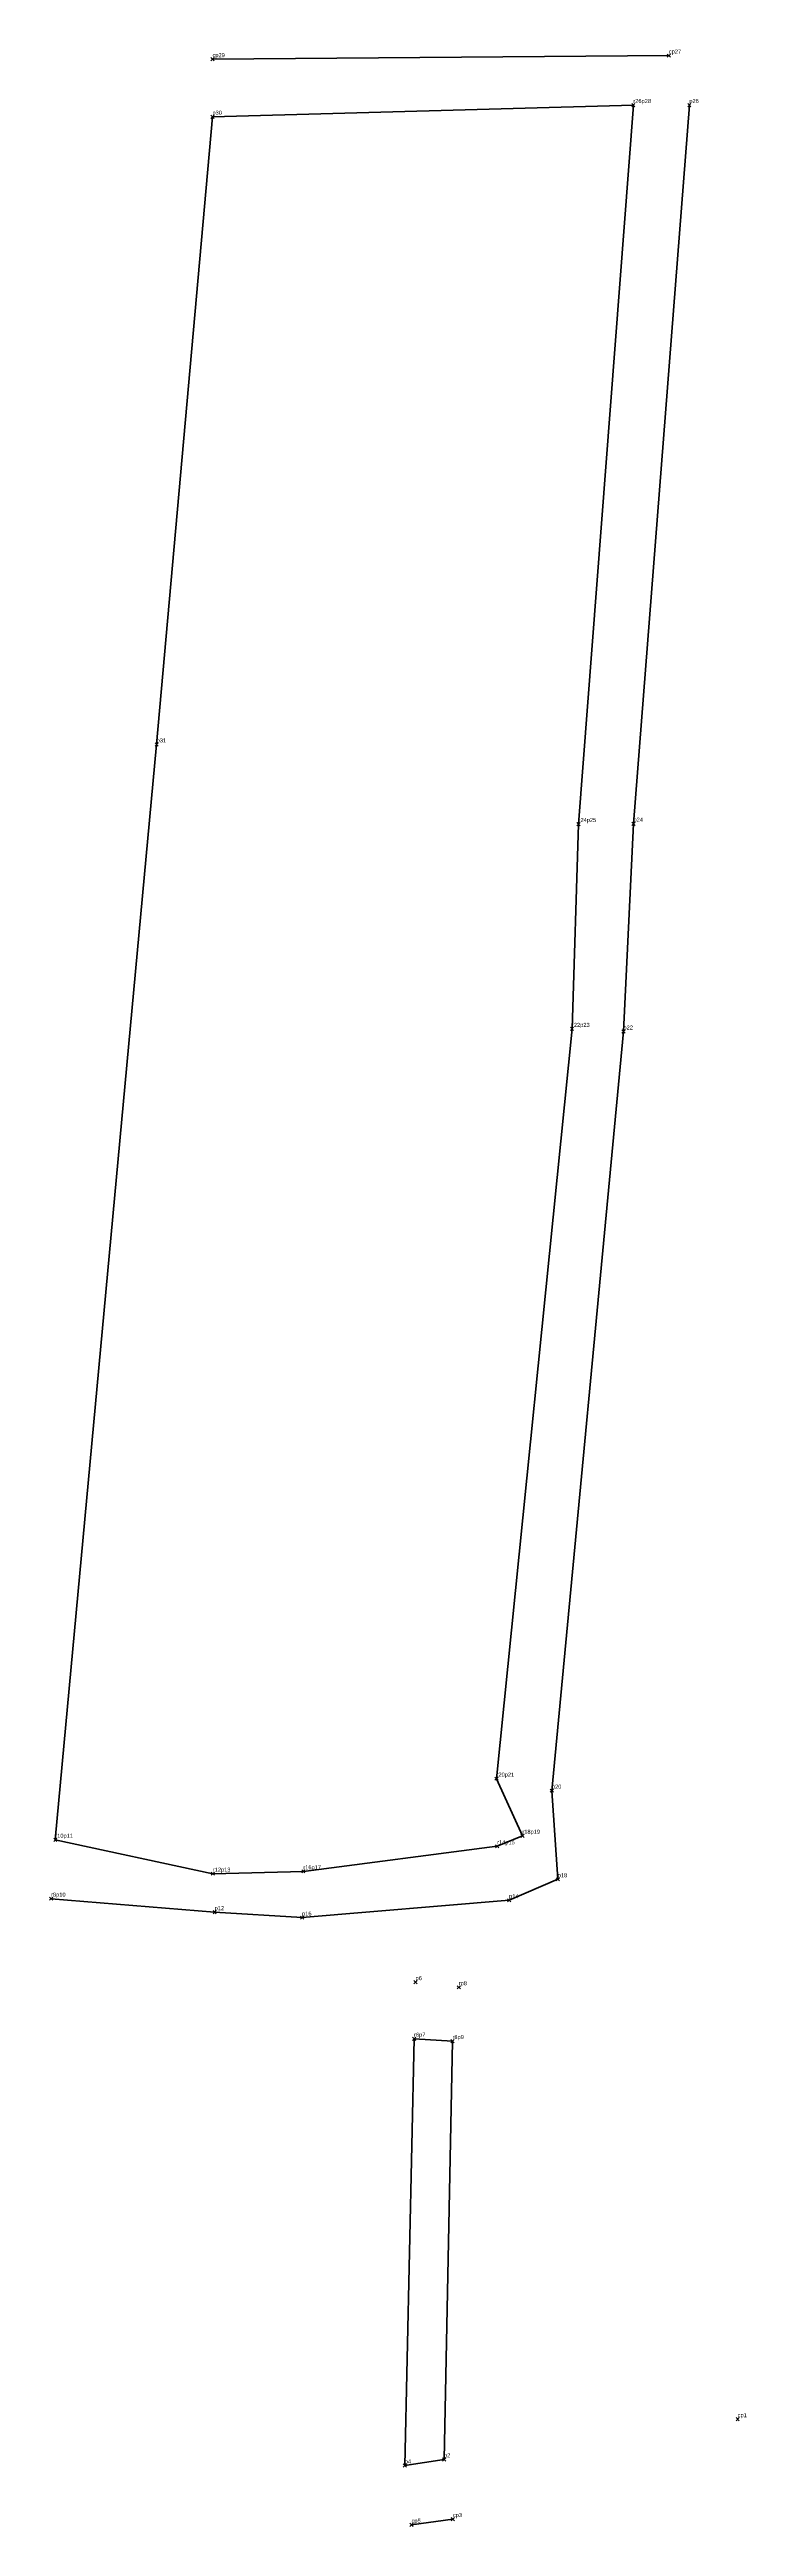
# Model space of a CAD drawing. Header units: millimetres. Extents: x 613212 to 613298, y 1315015 to 1315321.
import ezdxf

# ---------------------------------------------------------------- set-up
doc = ezdxf.new("R2010")
doc.units = ezdxf.units.MM
doc.header["$PDMODE"] = 3
doc.header["$PDSIZE"] = 0.2
for name, color, linetype, lineweight in [('Line', 250, 'CONTINUOUS', 100), ('Point', 5, 'CONTINUOUS', 100), ('Point_Name', 1, 'CONTINUOUS', 100)]:
    doc.layers.add(name, color=color, linetype=linetype, lineweight=lineweight)
doc.styles.get("Standard").update_dxf_attribs({"font": 'arial.ttf', "width": 0.65})

msp = doc.modelspace()

# ---------------------------------------------------------------- linework, layer by layer
at = {"layer": 'Line'}
for points in [[(613287.96, 1315320.26), (613231.63, 1315319.82)], [(613211.7, 1315092.93), (613231.89, 1315091.26), (613242.68, 1315090.59), (613268.24, 1315092.73), (613274.25, 1315095.32), (613273.53, 1315106.25), (613282.36, 1315199.88), (613283.6, 1315225.52), (613290.49, 1315314.16)], [(613212.22, 1315100.19), (613231.66, 1315096.01), (613242.84, 1315096.3), (613266.76, 1315099.39), (613269.88, 1315100.68), (613266.69, 1315107.73), (613276.01, 1315200.21), (613276.82, 1315225.48), (613283.58, 1315314.16), (613231.62, 1315312.72), (613224.73, 1315235.3), (613212.22, 1315100.19)], [(613260.21, 1315023.76), (613261.25, 1315075.36), (613256.51, 1315075.65), (613255.36, 1315023.01), (613260.21, 1315023.76)], [(613261.3, 1315016.4), (613256.2, 1315015.7)]]:
    msp.add_lwpolyline(points, dxfattribs=at)
at = {"layer": 'Point'}
for p in [(613231.63, 1315319.82, 70.43), (613287.96, 1315320.26, 70.23), (613283.58, 1315314.16, 70.09), (613290.49, 1315314.16, 70.35), (613231.62, 1315312.72, 70.37), (613224.73, 1315235.3, 71.28), (613276.82, 1315225.48, 70.66), (613283.6, 1315225.52, 70.43), (613276.01, 1315200.21, 71.54), (613282.36, 1315199.88, 71.06), (613266.69, 1315107.73, 71.76), (613273.53, 1315106.25, 72), (613212.22, 1315100.19, 72.57), (613266.76, 1315099.39, 72.13), (613269.88, 1315100.68, 72.07), (613242.84, 1315096.3, 72.36), (613231.66, 1315096.01, 73.3), (613274.25, 1315095.32, 69.83), (613211.7, 1315092.93, 72.44), (613231.89, 1315091.26, 72.62), (613242.68, 1315090.59, 73.71), (613268.24, 1315092.73, 70.82), (613256.69, 1315082.63, 72.24), (613262.02, 1315082, 72.39), (613256.51, 1315075.65, 72.61), (613261.25, 1315075.36, 72.6), (613296.46, 1315028.72, 72.85), (613255.36, 1315023.01, 73.36), (613260.21, 1315023.76, 73.14), (613256.2, 1315015.7, 73.26), (613261.3, 1315016.4, 73.18)]:
    msp.add_point(p, dxfattribs=at)

# ---------------------------------------------------------------- texts
at = {"layer": 'Point_Name'}
for s, p in [('cp29', (613231.63, 1315320.07)), ('cp27', (613287.96, 1315320.51)), ('p30', (613231.62, 1315312.97)), ('r26p28', (613283.58, 1315314.41)), ('p26', (613290.49, 1315314.41)), ('p31', (613224.73, 1315235.55)), ('r24p25', (613276.82, 1315225.73)), ('p24', (613283.6, 1315225.77)), ('r22p23', (613276.01, 1315200.46)), ('p22', (613282.36, 1315200.13)), ('r20p21', (613266.69, 1315107.98)), ('p20', (613273.53, 1315106.5)), ('r10p11', (613212.22, 1315100.44)), ('r14p15', (613266.76, 1315099.64)), ('r18p19', (613269.88, 1315100.93)), ('r12p13', (613231.66, 1315096.26)), ('r16p17', (613242.84, 1315096.55)), ('r8p10', (613211.7, 1315093.18)), ('p14', (613268.24, 1315092.98)), ('p18', (613274.25, 1315095.57)), ('p12', (613231.89, 1315091.51)), ('p16', (613242.68, 1315090.84)), ('p6', (613256.69, 1315082.88)), ('rp8', (613262.02, 1315082.25)), ('r6p7', (613256.51, 1315075.9)), ('r8p9', (613261.25, 1315075.61)), ('cp1', (613296.46, 1315028.97)), ('p4', (613255.36, 1315023.26)), ('p2', (613260.21, 1315024.01)), ('cp3', (613261.3, 1315016.65)), ('cp5', (613256.2, 1315015.95))]:
    msp.add_text(s, height=0.5, dxfattribs=at).set_placement(p)

doc.saveas('drawing.dxf')
